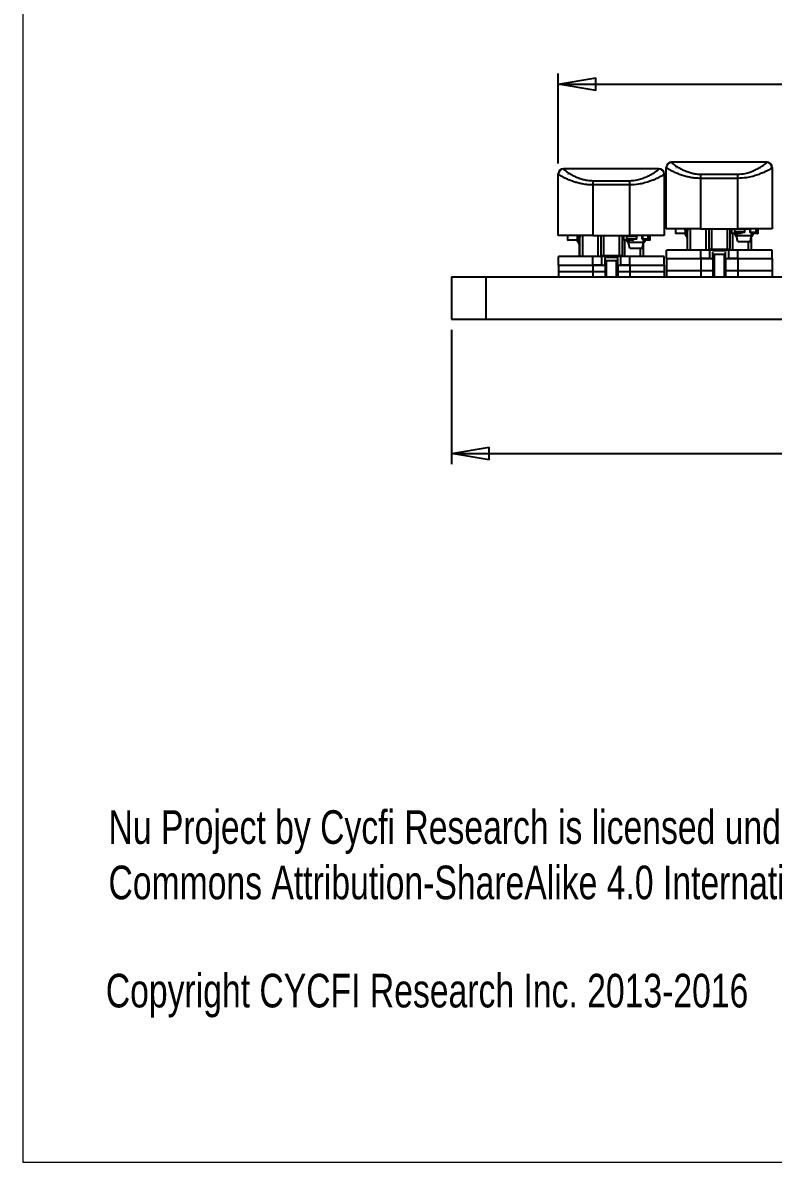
# Model space of a CAD drawing. Header units: millimetres. Extents: x 5 to 292, y 4 to 204.
# Drawn here: x 4.9 to 75.8, y 4.5 to 112.1 of the extents above; entities that cross this region are included whole.
import ezdxf

# ---------------------------------------------------------------- set-up
doc = ezdxf.new("R2010")
doc.units = ezdxf.units.MM
doc.layers.add('LAYER_1', color=179, linetype='Continuous')
doc.styles.add('SLDTEXTSTYLE0', font='TXT', dxfattribs={"width": 0.75})
doc.dimstyles.new('SLDDIMSTYLE0', dxfattribs={"dimtxt": 2.910417, "dimasz": 3.556, "dimexe": 0, "dimexo": 0.0625, "dimgap": 0.727604, "dimtad": 1, "dimrnd": 1e-09, "dimzin": 4, "dimdsep": 46, "dimtxsty": 'SLDTEXTSTYLE0', "dimblk1": 'CLOSED', "dimblk2": 'CLOSED', "dimsah": 1, "dimcen": 0.09, "dimadec": 0, "dimazin": 1, "dimtfac": 1, "dimtofl": 0, "dimtmove": 0, "dimatfit": 3, "dimldrblk": 'CLOSED', "dimfxl": 1, "dimfrac": 2, "dimtolj": 1, "dimtzin": 12, "dimarcsym": 0})

# ---------------------------------------------------------------- blocks, each defined once
blk = doc.blocks.new('SW_NOTE_0')
at = {"layer": 'LAYER_1', "color": 0, "char_height": 3.175, "attachment_point": 1, "style": 'SLDTEXTSTYLE0'}
for s, insert in [('Nu Project by Cycfi Research is licensed under a Creative', (0, 4.09)), ('Commons Attribution-ShareAlike 4.0 International License.', (0, -1.14))]:
    blk.add_mtext(s, dxfattribs=dict(at, insert=insert))
blk = doc.blocks.new('_CLOSED')
at = {"color": 0, "linetype": 'ByBlock', "lineweight": -2}
for p, q in [((-1, 0.166667), (0, 0)), ((-1, 0.166667), (-1, -0.166667)), ((0, 0), (-1, -0.166667)), ((0, 0), (-1, 0))]:
    blk.add_line(p, q, dxfattribs=at)
blk = doc.blocks.new('_D')
at = {"layer": 'LAYER_1'}
for p, q in [((55.52, 98.8), (55.52, 107.3)), ((136.92, 98.8), (136.92, 107.3)), ((55.52, 106.3), (136.92, 106.3))]:
    blk.add_line(p, q, dxfattribs=at)
at = {"layer": 'LAYER_1', "xscale": 3.556, "yscale": 3.556, "rotation": 180}
blk.add_blockref('_CLOSED', (55.52, 106.3, -83.2), dxfattribs=at)
at = {"layer": 'LAYER_1', "xscale": 3.556, "yscale": 3.556}
blk.add_blockref('_CLOSED', (136.92, 106.3, -83.2), dxfattribs=at)
at = {"layer": 'LAYER_1', "insert": (88.01, 110.05), "char_height": 2.91, "attachment_point": 1, "style": 'SLDTEXTSTYLE0'}
blk.add_mtext('81.40mm', dxfattribs=at)
blk = doc.blocks.new('_D_1')
at = {"layer": 'LAYER_1'}
for p, q in [((45.43, 83.11), (45.43, 70.41)), ((147.03, 83.11), (147.03, 70.41)), ((45.43, 71.41), (147.03, 71.41))]:
    blk.add_line(p, q, dxfattribs=at)
at = {"layer": 'LAYER_1', "xscale": 3.556, "yscale": 3.556, "rotation": 180}
blk.add_blockref('_CLOSED', (45.43, 71.41, -83.2), dxfattribs=at)
at = {"layer": 'LAYER_1', "xscale": 3.556, "yscale": 3.556}
blk.add_blockref('_CLOSED', (147.03, 71.41, -83.2), dxfattribs=at)
at = {"layer": 'LAYER_1', "insert": (86.68, 75.17), "char_height": 2.91, "attachment_point": 1, "style": 'SLDTEXTSTYLE0'}
blk.add_mtext('101.60mm', dxfattribs=at)

msp = doc.modelspace()

# ---------------------------------------------------------------- linework, layer by layer
at = {"color": 7, "linetype": 'Continuous', "lineweight": 18}
for p, q in [((4.92, 204.48), (4.92, 4.48)), ((4.92, 4.48), (291.92, 4.48))]:
    msp.add_line(p, q, dxfattribs=at)
at = {"color": 7, "linetype": 'Continuous', "lineweight": 25}
for p, q in [((56.019, 98.314), (56.019, 98.301)), ((65.019, 98.314), (56.019, 98.314)), ((65.019, 98.301), (65.019, 98.314)), ((65.719, 98.417), (65.719, 98.429)), ((65.719, 92.629), (65.719, 98.417)), ((66.219, 98.929), (66.219, 98.916)), ((75.219, 98.929), (66.219, 98.929)), ((66.63, 98.429), (66.656, 98.429)), ((75.219, 98.916), (75.219, 98.929)), ((75.719, 98.429), (75.719, 98.417)), ((75.719, 98.417), (75.719, 92.629)), ((55.519, 97.802), (55.519, 97.814)), ((55.519, 92.014), (55.519, 97.802)), ((56.43, 97.814), (56.456, 97.814)), ((58.769, 97.18), (62.269, 97.18)), ((58.769, 97.18), (58.769, 96.78)), ((62.269, 96.78), (62.269, 97.18)), ((65.519, 97.814), (65.519, 97.802)), ((65.519, 97.802), (65.519, 92.014)), ((68.969, 97.796), (72.469, 97.796)), ((68.969, 97.796), (68.969, 97.396)), ((68.969, 97.396), (68.969, 92.629)), ((72.469, 97.396), (68.969, 97.396)), ((72.469, 97.396), (72.469, 97.796)), ((72.469, 92.629), (72.469, 97.396)), ((58.769, 96.78), (58.769, 92.014)), ((62.269, 96.78), (58.769, 96.78)), ((62.269, 92.014), (62.269, 96.78)), ((68.969, 92.629), (65.719, 92.629)), ((66.633, 92.184), (66.633, 92.624)), ((67.493, 92.624), (67.493, 92.184)), ((67.74, 90.629), (67.74, 92.629)), ((67.99, 92.629), (67.99, 90.629)), ((68.969, 92.629), (72.469, 92.629)), ((69.49, 90.629), (69.49, 92.629)), ((69.74, 92.629), (69.74, 90.715)), ((69.99, 92.629), (69.99, 90.715)), ((71.49, 90.715), (71.49, 92.629)), ((71.74, 92.629), (71.74, 90.629)), ((71.921, 92.184), (71.921, 92.624)), ((72.153, 92.629), (72.153, 92.279)), ((72.183, 92.309), (72.183, 92.599)), ((72.183, 92.599), (72.403, 92.599)), ((72.403, 92.599), (72.403, 92.629)), ((72.403, 92.599), (72.903, 92.599)), ((72.452, 92.599), (72.452, 92.629)), ((72.453, 92.599), (72.453, 92.629)), ((75.719, 92.629), (72.469, 92.629)), ((72.781, 92.624), (72.781, 92.599)), ((72.853, 92.607), (72.781, 92.607)), ((72.853, 92.629), (72.853, 92.599)), ((72.855, 92.629), (72.855, 92.599)), ((72.903, 92.624), (72.903, 92.629)), ((72.903, 92.624), (72.903, 92.599)), ((73.153, 92.624), (72.903, 92.624)), ((72.903, 92.599), (73.123, 92.599)), ((73.123, 92.599), (73.123, 92.309)), ((73.153, 92.629), (73.153, 92.624)), ((73.153, 92.279), (73.153, 92.624)), ((73.656, 92.607), (73.153, 92.607)), ((73.48, 92.607), (73.48, 92.629)), ((73.499, 92.607), (73.499, 92.624)), ((73.656, 92.629), (73.656, 92.279)), ((73.656, 92.599), (73.658, 92.599)), ((73.656, 92.309), (73.656, 92.599)), ((73.658, 92.599), (73.658, 92.629)), ((73.658, 92.599), (73.66, 92.599)), ((73.66, 92.624), (73.66, 92.599)), ((73.661, 92.624), (73.66, 92.624)), ((73.66, 92.599), (73.661, 92.599)), ((73.661, 92.279), (73.661, 92.624)), ((73.661, 92.599), (73.661, 92.309)), ((74.171, 92.629), (74.171, 92.279)), ((74.192, 92.559), (74.171, 92.559)), ((74.192, 92.629), (74.192, 92.559)), ((74.359, 92.624), (74.359, 92.184)), ((58.769, 92.014), (55.519, 92.014)), ((56.433, 91.569), (56.433, 92.009)), ((57.288, 91.564), (56.438, 91.564)), ((57.327, 91.564), (57.288, 91.564)), ((57.293, 92.009), (57.293, 91.569)), ((57.327, 91.441), (57.327, 91.844)), ((57.397, 91.844), (57.397, 91.441)), ((57.496, 91.564), (57.397, 91.564)), ((57.54, 91.926), (57.468, 91.341)), ((57.54, 90.014), (57.54, 92.014)), ((57.79, 92.014), (57.79, 90.014)), ((58.769, 92.014), (62.269, 92.014)), ((59.29, 90.014), (59.29, 92.014)), ((59.54, 92.014), (59.54, 90.1)), ((59.79, 92.014), (59.79, 90.1)), ((61.29, 90.1), (61.29, 92.014)), ((61.54, 92.014), (61.54, 90.014)), ((61.721, 91.569), (61.721, 92.009)), ((62.576, 91.564), (61.726, 91.564)), ((61.78, 91.564), (61.78, 90.014)), ((61.953, 92.014), (61.953, 91.664)), ((61.953, 91.664), (62.103, 91.664)), ((61.983, 91.984), (62.203, 91.984)), ((61.983, 91.694), (61.983, 91.984)), ((62.103, 91.694), (61.983, 91.694)), ((62.025, 91.441), (62.025, 91.564)), ((62.095, 91.564), (62.095, 91.441)), ((62.103, 91.664), (62.103, 91.694)), ((62.803, 91.694), (62.103, 91.694)), ((62.153, 91.664), (62.103, 91.664)), ((62.153, 91.694), (62.153, 91.665)), ((62.753, 91.665), (62.153, 91.665)), ((62.153, 91.654), (62.153, 91.664)), ((62.752, 91.664), (62.153, 91.664)), ((62.153, 91.654), (62.153, 91.664)), ((62.153, 91.664), (62.153, 91.664)), ((62.752, 91.654), (62.153, 91.654)), ((62.153, 91.654), (62.153, 91.654)), ((62.194, 91.564), (62.166, 91.341)), ((62.203, 91.984), (62.203, 92.014)), ((62.203, 91.984), (62.703, 91.984)), ((62.252, 91.984), (62.252, 92.014)), ((62.253, 91.984), (62.253, 92.014)), ((65.519, 92.014), (62.269, 92.014)), ((62.581, 92.009), (62.581, 91.984)), ((62.653, 91.991), (62.581, 91.991)), ((62.581, 91.654), (62.581, 91.569)), ((62.653, 92.014), (62.653, 91.984)), ((62.655, 92.014), (62.655, 91.984)), ((62.703, 92.009), (62.703, 92.014)), ((62.703, 92.009), (62.703, 91.984)), ((62.953, 92.009), (62.703, 92.009)), ((62.703, 91.984), (62.923, 91.984)), ((62.752, 91.654), (62.752, 91.664)), ((62.803, 91.664), (62.752, 91.664)), ((62.753, 91.665), (62.753, 91.694)), ((62.803, 91.664), (62.803, 91.694)), ((62.803, 91.694), (62.923, 91.694)), ((62.953, 91.664), (62.803, 91.664)), ((62.923, 91.984), (62.923, 91.694)), ((62.953, 92.014), (62.953, 92.009)), ((62.953, 91.664), (62.953, 92.009)), ((63.456, 91.991), (62.953, 91.991)), ((63.28, 91.991), (63.28, 92.014)), ((63.299, 91.991), (63.299, 92.009)), ((63.456, 92.014), (63.456, 91.664)), ((63.456, 91.984), (63.458, 91.984)), ((63.456, 91.694), (63.456, 91.984)), ((63.457, 91.694), (63.456, 91.694)), ((63.456, 91.664), (63.457, 91.664)), ((63.457, 91.664), (63.457, 91.694)), ((63.46, 91.694), (63.457, 91.694)), ((63.457, 91.664), (63.46, 91.664)), ((63.458, 91.984), (63.458, 92.014)), ((63.458, 91.984), (63.46, 91.984)), ((63.46, 92.009), (63.46, 91.984)), ((63.461, 92.009), (63.46, 92.009)), ((63.46, 91.984), (63.461, 91.984)), ((63.46, 91.664), (63.46, 91.694)), ((63.46, 91.694), (63.461, 91.694)), ((63.461, 91.664), (63.46, 91.664)), ((63.461, 91.664), (63.461, 92.009)), ((63.461, 91.984), (63.461, 91.694)), ((63.971, 91.664), (63.461, 91.664)), ((63.464, 91.654), (63.464, 91.664)), ((63.466, 91.654), (63.464, 91.654)), ((63.466, 91.654), (63.466, 91.664)), ((63.965, 91.654), (63.466, 91.654)), ((63.528, 91.654), (63.566, 91.341)), ((63.638, 91.564), (63.539, 91.564)), ((63.638, 91.441), (63.638, 91.654)), ((63.708, 91.654), (63.708, 91.441)), ((64.154, 91.564), (63.708, 91.564)), ((63.965, 91.654), (63.965, 91.664)), ((63.971, 92.014), (63.971, 91.664)), ((63.992, 91.944), (63.971, 91.944)), ((63.992, 92.014), (63.992, 91.944)), ((64.159, 92.009), (64.159, 91.569)), ((67.488, 92.179), (66.638, 92.179)), ((67.527, 92.179), (67.488, 92.179)), ((67.527, 92.057), (67.527, 92.459)), ((67.597, 92.459), (67.597, 92.057)), ((67.696, 92.179), (67.597, 92.179)), ((67.627, 92.027), (67.677, 92.027)), ((67.668, 91.957), (67.627, 91.957)), ((67.74, 92.541), (67.668, 91.957)), ((67.74, 91.646), (67.668, 91.957)), ((67.74, 91.957), (67.668, 91.957)), ((67.73, 90.629), (67.73, 91.689)), ((72.776, 92.179), (71.926, 92.179)), ((71.98, 92.179), (71.98, 90.629)), ((72.153, 92.279), (72.303, 92.279)), ((72.303, 92.309), (72.183, 92.309)), ((72.225, 92.057), (72.225, 92.179)), ((72.295, 92.179), (72.295, 92.057)), ((72.303, 92.279), (72.303, 92.309)), ((73.003, 92.309), (72.303, 92.309)), ((72.353, 92.279), (72.303, 92.279)), ((72.325, 92.027), (72.375, 92.027)), ((72.366, 91.957), (72.325, 91.957)), ((72.353, 92.309), (72.353, 92.28)), ((72.953, 92.28), (72.353, 92.28)), ((72.353, 92.269), (72.353, 92.279)), ((72.952, 92.279), (72.353, 92.279)), ((72.353, 92.269), (72.353, 92.279)), ((72.353, 92.279), (72.353, 92.279)), ((72.952, 92.269), (72.353, 92.269)), ((72.353, 92.269), (72.353, 92.269)), ((72.394, 92.179), (72.366, 91.957)), ((72.493, 91.407), (72.366, 91.957)), ((73.766, 91.957), (72.366, 91.957)), ((72.781, 92.269), (72.781, 92.184)), ((72.952, 92.269), (72.952, 92.279)), ((73.003, 92.279), (72.952, 92.279)), ((72.953, 92.28), (72.953, 92.309)), ((73.003, 92.279), (73.003, 92.309)), ((73.003, 92.309), (73.123, 92.309)), ((73.153, 92.279), (73.003, 92.279)), ((73.64, 91.407), (73.766, 91.957)), ((73.657, 92.309), (73.656, 92.309)), ((73.656, 92.279), (73.657, 92.279)), ((73.657, 92.279), (73.657, 92.309)), ((73.66, 92.309), (73.657, 92.309)), ((73.657, 92.279), (73.66, 92.279)), ((73.66, 92.279), (73.66, 92.309)), ((73.66, 92.309), (73.661, 92.309)), ((73.661, 92.279), (73.66, 92.279)), ((74.171, 92.279), (73.661, 92.279)), ((73.664, 92.269), (73.664, 92.279)), ((73.666, 92.269), (73.664, 92.269)), ((73.666, 92.269), (73.666, 92.279)), ((74.165, 92.269), (73.666, 92.269)), ((73.728, 92.269), (73.766, 91.957)), ((73.73, 91.8), (73.73, 90.629)), ((73.838, 92.179), (73.739, 92.179)), ((73.758, 92.027), (73.808, 92.027)), ((73.808, 91.957), (73.766, 91.957)), ((73.838, 92.057), (73.838, 92.269)), ((73.908, 92.269), (73.908, 92.057)), ((74.354, 92.179), (73.908, 92.179)), ((74.165, 92.269), (74.165, 92.279)), ((57.427, 91.411), (57.477, 91.411)), ((57.468, 91.341), (57.427, 91.341)), ((57.54, 91.341), (57.468, 91.341)), ((57.54, 91.03), (57.468, 91.341)), ((57.53, 90.014), (57.53, 91.073)), ((62.125, 91.411), (62.175, 91.411)), ((62.166, 91.341), (62.125, 91.341)), ((63.566, 91.341), (62.166, 91.341)), ((62.293, 90.791), (62.166, 91.341)), ((63.44, 90.791), (62.293, 90.791)), ((63.28, 90.014), (63.28, 90.791)), ((63.44, 90.791), (63.566, 91.341)), ((63.53, 91.184), (63.53, 90.014)), ((63.558, 91.411), (63.608, 91.411)), ((63.608, 91.341), (63.566, 91.341)), ((65.732, 89.829), (65.732, 90.629)), ((68.982, 90.629), (65.732, 90.629)), ((68.982, 89.829), (68.982, 90.629)), ((69.832, 90.629), (68.982, 90.629)), ((69.732, 90.715), (69.732, 90.629)), ((69.732, 90.715), (70.732, 90.715)), ((69.832, 89.829), (69.832, 90.629)), ((70.062, 90.629), (69.832, 90.629)), ((70.132, 89.829), (70.132, 90.443)), ((70.732, 90.715), (71.732, 90.715)), ((71.332, 89.829), (71.332, 90.443)), ((71.632, 90.629), (71.402, 90.629)), ((71.632, 89.829), (71.632, 90.629)), ((72.482, 90.629), (71.632, 90.629)), ((71.732, 90.629), (71.732, 90.715)), ((72.482, 89.829), (72.482, 90.629)), ((75.732, 90.629), (72.482, 90.629)), ((73.64, 91.407), (72.493, 91.407)), ((73.48, 90.629), (73.48, 91.407)), ((75.732, 89.829), (75.732, 90.629)), ((55.532, 89.214), (55.532, 90.014)), ((58.782, 90.014), (55.532, 90.014)), ((58.782, 89.214), (58.782, 90.014)), ((59.632, 90.014), (58.782, 90.014)), ((59.532, 90.1), (59.532, 90.014)), ((59.532, 90.1), (60.532, 90.1)), ((59.632, 89.214), (59.632, 90.014)), ((59.862, 90.014), (59.632, 90.014)), ((59.932, 89.214), (59.932, 89.828)), ((59.932, 89.672), (60.032, 89.6)), ((60.032, 89.6), (60.032, 88.114)), ((60.532, 89.6), (60.032, 89.6)), ((60.532, 90.1), (61.532, 90.1)), ((61.032, 89.6), (60.532, 89.6)), ((61.032, 89.6), (61.132, 89.672)), ((61.032, 88.114), (61.032, 89.6)), ((61.132, 89.214), (61.132, 89.828)), ((61.432, 90.014), (61.202, 90.014)), ((61.432, 89.214), (61.432, 90.014)), ((62.282, 90.014), (61.432, 90.014)), ((61.532, 90.014), (61.532, 90.1)), ((62.282, 89.214), (62.282, 90.014)), ((65.532, 90.014), (62.282, 90.014)), ((65.532, 89.214), (65.532, 90.014)), ((65.732, 89.829), (65.732, 88.714)), ((65.732, 89.829), (68.982, 89.829)), ((68.982, 89.829), (68.982, 88.714)), ((68.982, 89.829), (70.132, 89.829)), ((69.832, 89.829), (68.982, 89.829)), ((70.132, 90.288), (70.232, 90.215)), ((70.132, 89.829), (70.132, 88.714)), ((70.132, 89.829), (70.232, 89.829)), ((70.232, 90.215), (70.232, 88.114)), ((70.732, 90.215), (70.232, 90.215)), ((71.232, 90.215), (70.732, 90.215)), ((71.232, 90.215), (71.332, 90.288)), ((71.232, 88.114), (71.232, 90.215)), ((71.232, 89.829), (71.332, 89.829)), ((71.332, 89.829), (71.332, 88.714)), ((71.332, 89.829), (72.482, 89.829)), ((72.482, 89.829), (71.632, 89.829)), ((72.482, 89.829), (72.482, 88.714)), ((72.482, 89.829), (75.732, 89.829)), ((75.732, 89.829), (75.732, 88.714)), ((55.532, 89.214), (55.532, 88.614)), ((55.532, 89.214), (58.782, 89.214)), ((55.532, 88.614), (58.782, 88.614)), ((55.532, 88.614), (55.532, 88.114)), ((58.782, 89.214), (58.782, 88.614)), ((58.782, 89.214), (59.932, 89.214)), ((59.632, 89.214), (58.782, 89.214)), ((58.782, 88.614), (59.932, 88.614)), ((58.782, 88.614), (58.782, 88.114)), ((59.932, 89.214), (59.932, 88.614)), ((59.932, 89.214), (60.032, 89.214)), ((59.932, 88.614), (60.032, 88.614)), ((59.932, 88.614), (59.932, 88.114)), ((61.032, 89.214), (61.132, 89.214)), ((61.032, 88.614), (61.132, 88.614)), ((61.132, 89.214), (62.282, 89.214)), ((61.132, 89.214), (61.132, 88.614)), ((61.132, 88.614), (62.282, 88.614)), ((61.132, 88.614), (61.132, 88.114)), ((62.282, 89.214), (61.432, 89.214)), ((62.282, 89.214), (62.282, 88.614)), ((62.282, 89.214), (65.532, 89.214)), ((62.282, 88.614), (65.532, 88.614)), ((62.282, 88.614), (62.282, 88.114)), ((65.532, 89.214), (65.532, 88.614)), ((65.532, 88.614), (65.532, 88.114)), ((65.732, 88.714), (68.982, 88.714)), ((65.732, 88.714), (65.732, 88.114)), ((68.982, 88.714), (70.132, 88.714)), ((68.982, 88.714), (68.982, 88.114)), ((70.132, 88.714), (70.232, 88.714)), ((70.132, 88.714), (70.132, 88.114)), ((71.232, 88.714), (71.332, 88.714)), ((71.332, 88.714), (72.482, 88.714)), ((71.332, 88.714), (71.332, 88.114)), ((72.482, 88.714), (75.732, 88.714)), ((72.482, 88.714), (72.482, 88.114)), ((75.732, 88.714), (75.732, 88.114)), ((45.432, 88.114), (45.432, 84.114)), ((45.432, 88.114), (48.682, 88.114)), ((48.682, 88.114), (48.682, 84.114)), ((48.682, 88.114), (143.782, 88.114)), ((58.782, 88.114), (59.932, 88.114)), ((61.132, 88.114), (62.282, 88.114)), ((68.982, 88.114), (70.132, 88.114)), ((71.332, 88.114), (72.482, 88.114)), ((45.432, 84.114), (48.682, 84.114)), ((48.682, 84.114), (143.782, 84.114))]:
    msp.add_line(p, q, dxfattribs=at)
at = {"color": 8, "linetype": 'Continuous', "lineweight": 25}
for p, q in [((70.062, 90.629), (71.402, 90.629)), ((70.732, 90.548), (70.087, 90.548)), ((71.378, 90.548), (70.732, 90.548)), ((59.862, 90.014), (61.202, 90.014)), ((60.532, 89.933), (59.887, 89.933)), ((61.178, 89.933), (60.532, 89.933))]:
    msp.add_line(p, q, dxfattribs=at)
at = {"color": 7, "linetype": 'Continuous', "lineweight": 25}
for centre, radius, start, end in [((56.019, 97.814), 0.5, 90, 180), ((56.018, 97.801), 0.499, 89.93419, 179.93404), ((65.019, 97.814), 0.5, 0, 90), ((65.019, 97.801), 0.499, 0.06596, 90.06581), ((66.219, 98.429), 0.5, 90, 180), ((66.218, 98.417), 0.499, 89.93419, 179.93404), ((75.219, 98.429), 0.5, 0, 90), ((75.219, 98.417), 0.499, 0.06596, 90.06581), ((66.638, 92.624), 0.005, 90, 180), ((67.488, 92.624), 0.005, 0, 90), ((67.427, 92.459), 0.17, 360, 67.06982), ((71.926, 92.624), 0.005, 90, 180), ((72.776, 92.624), 0.005, 0, 90), ((73.504, 92.624), 0.005, 90, 180), ((73.665, 92.624), 0.005, 90.00032, 180.00032), ((73.666, 92.624), 0.005, 90.00032, 180.00032), ((74.354, 92.624), 0.005, 0, 90), ((56.438, 92.009), 0.005, 90, 180), ((56.438, 91.569), 0.005, 180, 270), ((57.288, 92.009), 0.005, 0, 90), ((57.288, 91.569), 0.005, 270, 0), ((57.227, 91.844), 0.17, 360, 67.06982), ((57.227, 91.844), 0.1, 360, 48.52177), ((61.726, 92.009), 0.005, 90, 180), ((61.726, 91.569), 0.005, 180, 270), ((62.576, 92.009), 0.005, 0, 90), ((62.576, 91.569), 0.005, 270, 0), ((63.304, 92.009), 0.005, 90, 180), ((63.465, 92.009), 0.005, 90.00032, 180.00032), ((63.466, 92.009), 0.005, 90.00032, 180.00032), ((64.154, 92.009), 0.005, 0, 90), ((64.154, 91.569), 0.005, 270, 0), ((66.638, 92.184), 0.005, 180, 270), ((67.488, 92.184), 0.005, 270, 0), ((67.427, 92.459), 0.1, 0, 48.52177), ((67.627, 92.057), 0.1, 180, 270), ((67.627, 92.057), 0.03, 180, 270), ((71.926, 92.184), 0.005, 180, 270), ((72.325, 92.057), 0.1, 180, 270), ((72.325, 92.057), 0.03, 180, 270), ((72.776, 92.184), 0.005, 270, 360), ((73.808, 92.057), 0.1, 270, 0), ((73.808, 92.057), 0.03, 270, 0), ((74.354, 92.184), 0.005, 270, 0), ((57.427, 91.441), 0.1, 180, 270), ((57.427, 91.441), 0.03, 180, 270), ((62.125, 91.441), 0.1, 180, 270), ((62.125, 91.441), 0.03, 180, 270), ((63.608, 91.441), 0.03, 270, 0), ((63.608, 91.441), 0.1, 270, 0)]:
    msp.add_arc(centre, radius, start, end, dxfattribs=at)
for points, knots in [([(56.019, 98.301), (56.025, 98.286), (56.038, 98.258), (56.145, 98.163), (56.327, 98.026), (56.587, 97.857), (56.895, 97.682), (57.225, 97.522), (57.581, 97.382), (57.954, 97.272), (58.354, 97.196), (58.631, 97.186), (58.769, 97.18)], [0, 0, 0, 0, 0.0997073, 0.1994405, 0.3184206, 0.4374528, 0.5404875, 0.6434882, 0.7332832, 0.8229845, 0.9115377, 1, 1, 1, 1]), ([(62.269, 97.18), (62.507, 97.196), (62.923, 97.222), (63.456, 97.38), (63.872, 97.547), (64.223, 97.725), (64.507, 97.893), (64.73, 98.041), (64.893, 98.163), (64.998, 98.256), (65.012, 98.286), (65.019, 98.301)], [0, 0, 0, 0, 0.1520459, 0.2653248, 0.3788407, 0.4857326, 0.5926504, 0.6935889, 0.7944987, 0.897264, 1, 1, 1, 1]), ([(68.969, 97.396), (68.809, 97.4), (68.484, 97.409), (68.015, 97.478), (67.571, 97.578), (67.152, 97.705), (66.76, 97.851), (66.397, 98.01), (66.086, 98.166), (65.87, 98.29), (65.742, 98.378), (65.727, 98.404), (65.719, 98.417)], [0, 0, 0, 0, 0.0919307, 0.186691, 0.2776451, 0.3706814, 0.4718976, 0.5754888, 0.6894682, 0.8072231, 0.902296, 1, 1, 1, 1]), ([(66.219, 98.916), (66.225, 98.902), (66.238, 98.873), (66.345, 98.778), (66.527, 98.641), (66.787, 98.473), (67.095, 98.297), (67.425, 98.138), (67.781, 97.998), (68.154, 97.888), (68.554, 97.812), (68.831, 97.801), (68.969, 97.796)], [0, 0, 0, 0, 0.0997073, 0.1994405, 0.3184206, 0.4374528, 0.5404875, 0.6434882, 0.7332832, 0.8229845, 0.9115377, 1, 1, 1, 1]), ([(72.469, 97.796), (72.707, 97.811), (73.123, 97.838), (73.656, 97.996), (74.072, 98.163), (74.423, 98.341), (74.707, 98.508), (74.93, 98.656), (75.093, 98.779), (75.198, 98.871), (75.212, 98.901), (75.219, 98.916)], [0, 0, 0, 0, 0.1520459, 0.2653248, 0.3788407, 0.4857326, 0.5926504, 0.6935889, 0.7944987, 0.897264, 1, 1, 1, 1]), ([(75.719, 98.417), (75.711, 98.404), (75.694, 98.377), (75.57, 98.292), (75.377, 98.18), (75.112, 98.044), (74.775, 97.891), (74.357, 97.728), (73.864, 97.576), (73.232, 97.433), (72.749, 97.409), (72.469, 97.396)], [0, 0, 0, 0, 0.0992953, 0.1986204, 0.2967679, 0.3949516, 0.5008595, 0.6067701, 0.7230925, 0.8392983, 1, 1, 1, 1]), ([(58.769, 96.78), (58.609, 96.785), (58.284, 96.794), (57.815, 96.863), (57.371, 96.962), (56.952, 97.089), (56.56, 97.236), (56.197, 97.394), (55.886, 97.55), (55.67, 97.675), (55.542, 97.762), (55.527, 97.789), (55.519, 97.802)], [0, 0, 0, 0, 0.0919307, 0.186691, 0.2776451, 0.3706814, 0.4718976, 0.5754888, 0.6894682, 0.8072231, 0.902296, 1, 1, 1, 1]), ([(65.519, 97.802), (65.511, 97.788), (65.494, 97.761), (65.37, 97.676), (65.177, 97.564), (64.912, 97.429), (64.575, 97.276), (64.157, 97.113), (63.664, 96.96), (63.032, 96.817), (62.549, 96.794), (62.269, 96.78)], [0, 0, 0, 0, 0.09929534, 0.19862042, 0.29676792, 0.39495157, 0.50085955, 0.60677011, 0.72309253, 0.83929831, 1, 1, 1, 1])]:
    msp.add_open_spline(points, degree=3, knots=knots, dxfattribs=at)

# ---------------------------------------------------------------- block references
at = {"layer": 'LAYER_1'}
msp.add_blockref('SW_NOTE_0', (13.019, 33.63), dxfattribs=at)

# ---------------------------------------------------------------- texts
at = {"layer": 'LAYER_1', "insert": (12.766, 22.275), "char_height": 3.175, "attachment_point": 1, "style": 'SLDTEXTSTYLE0'}
msp.add_mtext('Copyright CYCFI Research Inc. 2013-2016', dxfattribs=at)

# ---------------------------------------------------------------- dimensions: what is measured, and where the dimension line sits
at = {"layer": 'LAYER_1'}
for base, p1, p2, picture, middle in [((136.919, 106.298), (55.519, 97.802), (136.919, 97.802), '_D', (96.484, 106.298)), ((147.032, 71.414), (45.432, 84.114), (147.032, 84.114), '_D_1', (96.232, 71.414))]:
    dim = msp.add_linear_dim(base=base, p1=p1, p2=p2, dimstyle='SLDDIMSTYLE0', dxfattribs=at)
    dim.commit()
    dim.dimension.update_dxf_attribs({"geometry": picture, "text_midpoint": middle, "dimtype": 160})

doc.saveas('drawing.dxf')
